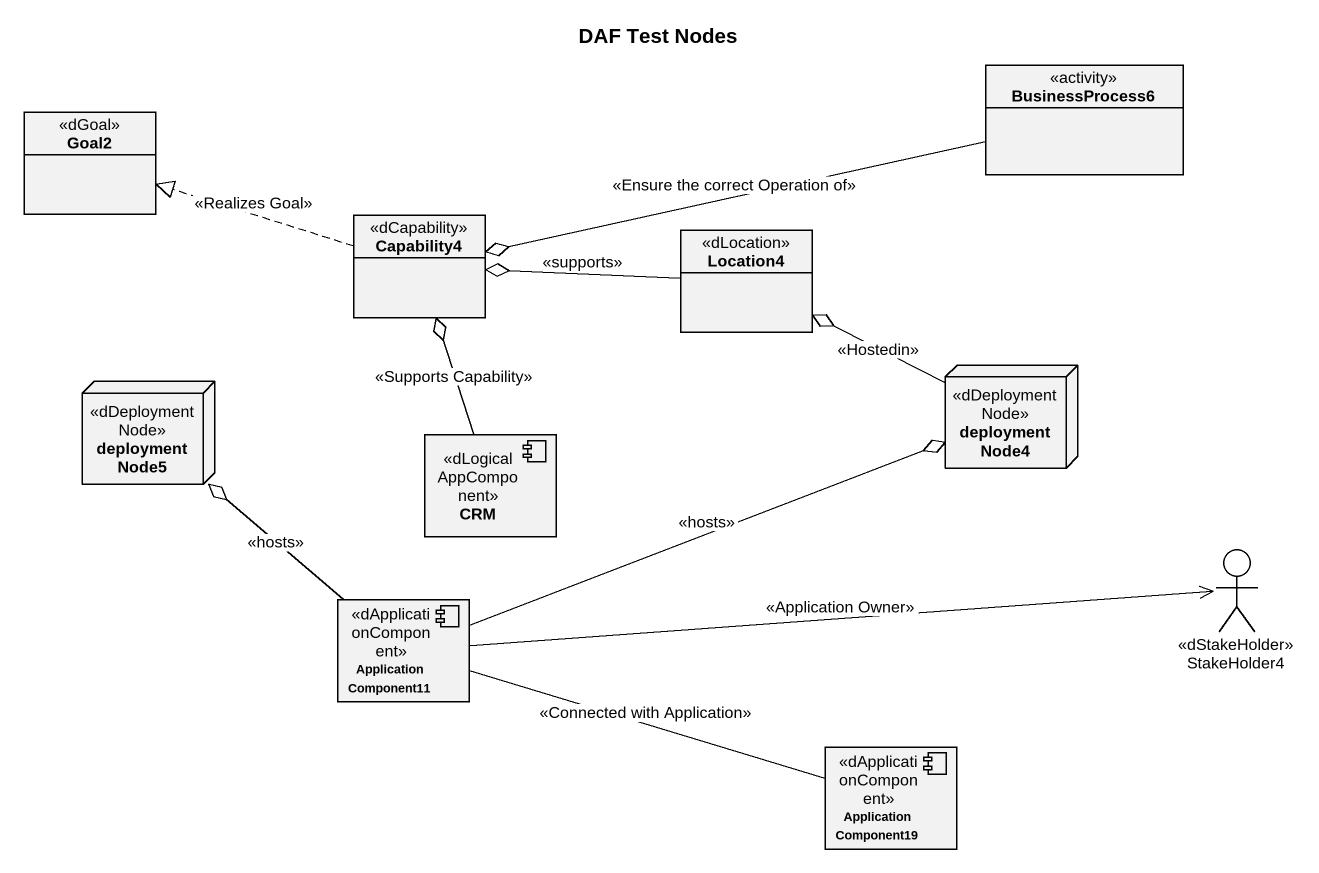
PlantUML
@startuml
title DAF Test Nodes
allowmixing
hide circle
hide empty members
class Goal2 <<dGoal>>
class BusinessProcess6 <<activity>>
class Capability4 <<dCapability>>
class Location4 <<dLocation>>
node "deployment Node5" as deployment_Node5 <<dDeploymentNode>>
node "deployment Node4" as deployment_Node4 <<dDeploymentNode>>
component CRM <<dLogicalAppComponent>>
actor StakeHolder4 <<dStakeHolder>>
component "Application Component11" as Application_Component11 <<dApplicationComponent>>
component "Application Component19" as Application_Component19 <<dApplicationComponent>>
BusinessProcess6 -left-o Capability4 : <<Ensure the correct Operation of>>
Capability4 .left.|> Goal2 : <<Realizes Goal>>
Location4 -left-o Capability4 : <<supports>>
deployment_Node4 -left-o Location4 : <<Hostedin>>
CRM -up-o Capability4 : <<Supports Capability>>
Application_Component11 -up-o deployment_Node5 : <<hosts>>
Application_Component11 -right-o deployment_Node4 : <<hosts>>
Application_Component11 -right-> StakeHolder4 : <<Application Owner>>
Application_Component11 -right- Application_Component19 : <<Connected with Application>>
@enduml
